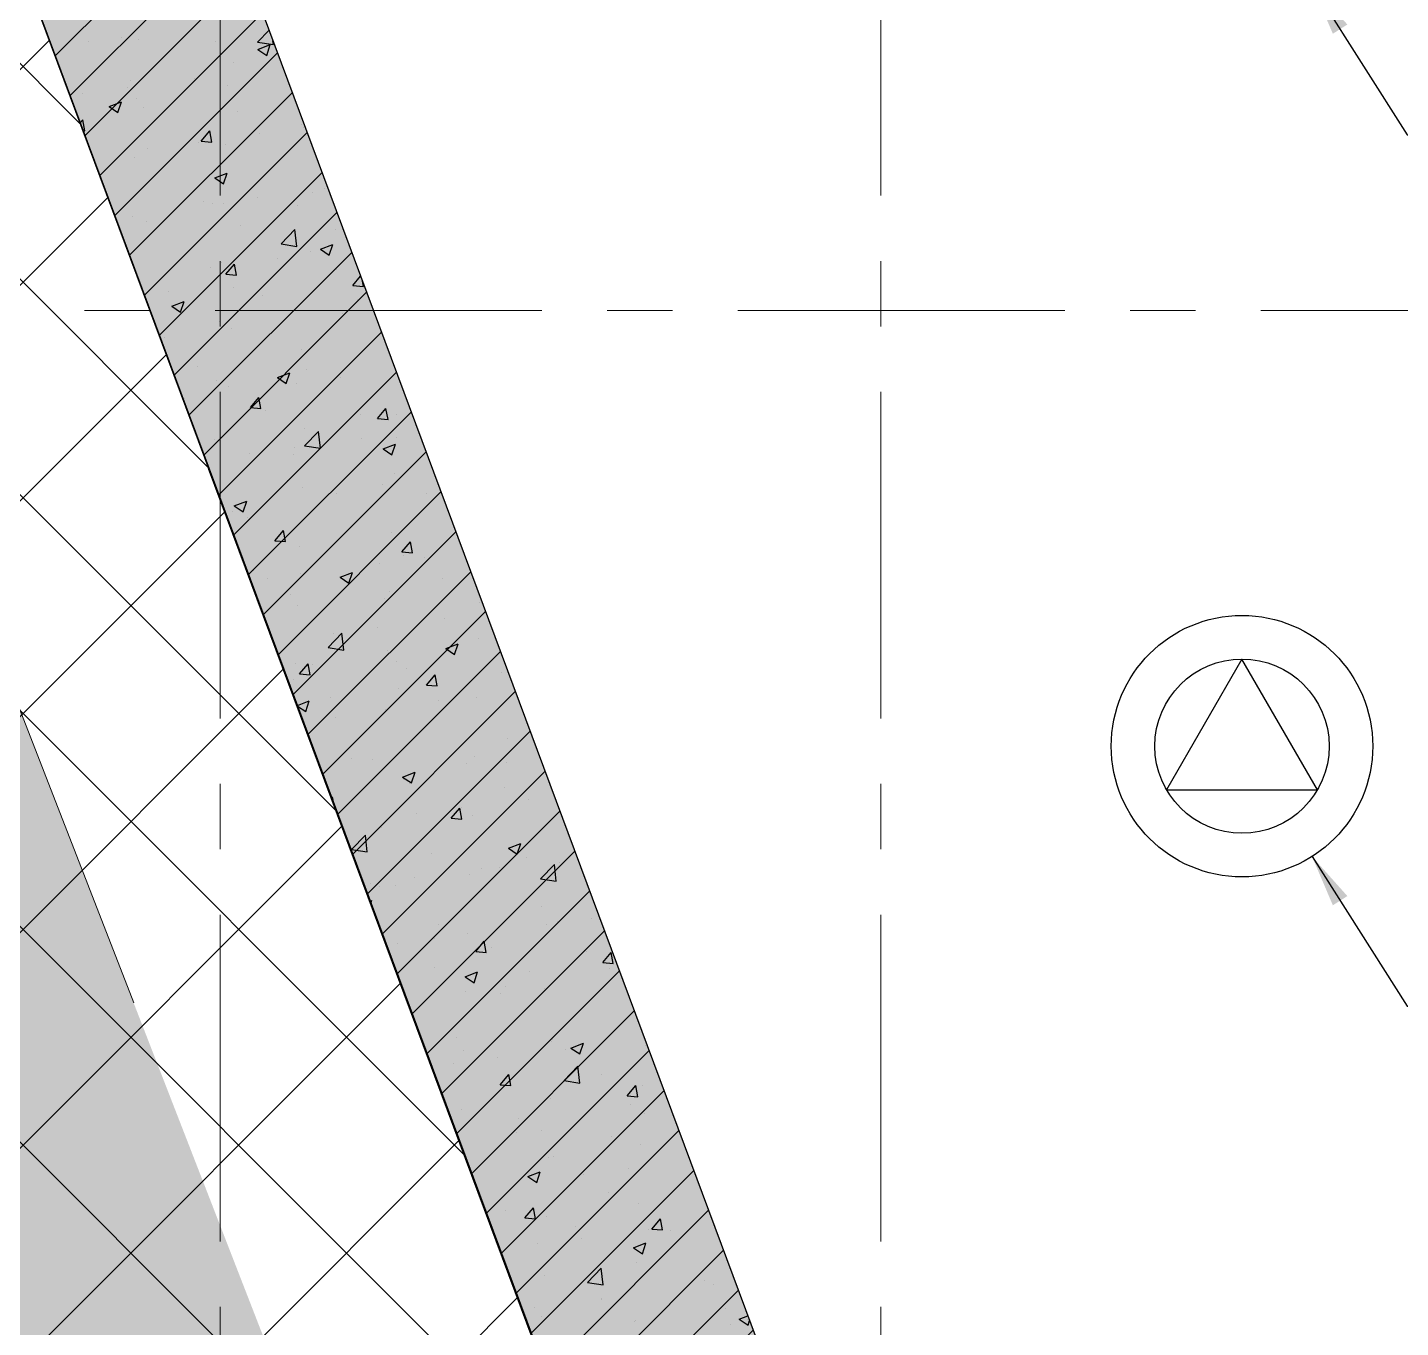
# Model space of a CAD drawing. Header units: millimetres. Extents: x -346728 to 1320345, y -537202 to -385966.
# Drawn here: x 146783 to 154661, y -484577 to -477119 of the extents above; entities that cross this region are included whole.
import ezdxf
from ezdxf.xclip import XClip

# ---------------------------------------------------------------- set-up
doc = ezdxf.new("R2010")
doc.units = ezdxf.units.MM
doc.header["$LTSCALE"] = 100
doc.header["$XCLIPFRAME"] = 2
doc.linetypes.add('DASHED2', pattern=[0.375, 0.25, -0.125])
doc.linetypes.add('X1326_GLB$0$CENTER', pattern=[2, 1.25, -0.25, 0.25, -0.25])
for name, color, linetype, lineweight in [('0 T KY HIEU', 7, 'Continuous', 9), ('0 T TEXT', 7, 'Continuous', 13), ('X1326_GLB$0$A-tim', 8, 'X1326_GLB$0$CENTER', 9)]:
    doc.layers.add(name, color=color, linetype=linetype, lineweight=lineweight)
for name, color, linetype in [('hach', 253, 'Continuous'), ('PILE MARK', 8, 'Continuous'), ('PL', 3, 'Continuous'), ('W2', 4, 'Continuous'), ('XR_1326_csPL$0$hach', 253, 'Continuous'), ('XR_1326_csPL$0$W2', 4, 'Continuous')]:
    doc.layers.add(name, color=color, linetype=linetype)
doc.styles.add('simplex', font='simplex.shx')
doc.dimstyles.new('100', dxfattribs={"dimscale": 150, "dimtxt": 2.5, "dimasz": 2, "dimexe": 1, "dimexo": 1, "dimgap": 1, "dimtad": 1, "dimdec": 0, "dimzin": 0, "dimdsep": 46, "dimtxsty": 'simplex', "dimblk": 'ARCHTICK', "dimcen": 1, "dimdle": 1, "dimclrd": 256, "dimclre": 256, "dimclrt": 6, "dimadec": 0, "dimazin": 0, "dimtfac": 1, "dimtdec": 0, "dimtix": 1, "dimtmove": 2, "dimatfit": 3, "dimfxl": 1, "dimtolj": 1, "dimtzin": 0, "dimarcsym": 0})

# ---------------------------------------------------------------- blocks, each defined once
blk = doc.blocks.new('_ArchTick')
at = {"color": 0, "linetype": 'ByBlock', "const_width": 0.15}
blk.add_lwpolyline([(-0.5, -0.5), (0.5, 0.5)], dxfattribs=at)
blk = doc.blocks.new('LVL-KHUNGTEN')
blk.add_lwpolyline([(61072.9, 41092.8), (119123.5, 41092.8), (119123.5, 61.9), (61072.9, 61.9)], close=True)
blk = doc.blocks.new('mb duong hh')
at = {"layer": '0 T TEXT', "color": 8, "linetype": 'DASHED2', "ltscale": 300}
blk.add_lwpolyline([(75940.4, 34596), (80501.3, 41668.4), (80490.6, 88860.9), (75484.3, 93867.7), (-20031.1, 93859.7), (-33609.9, 75885.4), (-26182.1, 55954.7), (-6300, 2611.9), (0, 0)], close=True, dxfattribs=at)
blk = doc.blocks.new('MB HANG RAO TAM')
h = blk.add_hatch()
h.set_pattern_fill('ANSI37', color=8, scale=7000, style=0)
h.set_pattern_definition([(45, (527887.4, 631399.9), (-618.7184, 618.7184), []), (135, (527887.4, 631399.9), (-618.7184, -618.7184), [])])
h.paths.add_polyline_path([(89794.4, 74797.3), (94796.1, 69797.5), (94804.4, 22611.4), (90245.7, 15544.4), (52522.9, -1634.2), (34323.7, -9922), (14325.3, -19029.1), (8025.5, -16417.2), (-19266.6, 56832.4), (-5687.5, 74797.3), (41806.4, 74797.3), (65796.9, 74797.3)], flags=16)
h.paths.add_polyline_path([(-17292.9, 40146.4), (-15159.6, 40937.9), (-12777.2, 34516.3), (-15127.1, 33730), (-10493, 20001.4), (4783.5, -19372.9), (12547.7, -21453), (91489.9, 14752.5), (95487.5, 20873.6), (95619.7, 46027.1), (95769.8, 74597), (91824.5, 78101.1), (52350.1, 76925.8), (14008, 75822.4), (-9258.6, 75871.1), (-23843.7, 71026.8), (-24251.1, 60760)])
at = {"layer": '0 T KY HIEU'}
h = blk.add_hatch(color=256, dxfattribs=at)
h.set_gradient(color1=(114, 116, 48), tint=1, name='INVCYLINDER')
h.paths.add_polyline_path([(-2733.1, 1364.5), (-4906.3, 6957.1), (-2669.3, 7826.4), (-496.1, 2233.8)])
h = blk.add_hatch(color=256, dxfattribs=at)
h.set_gradient(color1=(0, 0, 255), tint=1, name='INVCYLINDER')
h.paths.add_polyline_path([(-559.9, -4228.1), (-2733.1, 1364.5), (-496.1, 2233.8), (1677.1, -3358.8)])
at = {"layer": '0 T KY HIEU', "color": 7}
blk.add_line((-496.1, 2233.8, 7850), (-2669.3, 7826.4, 7850), dxfattribs=at)
at = {"layer": 'XR_1326_csPL$0$W2', "color": 7, "ltscale": 0.5, "elevation": 0}
blk.add_lwpolyline([(8025.5, -16417.2), (14325.3, -19029.1), (90245.7, 15544.4), (94804.4, 22611.4), (94796.1, 69797.5), (89794.4, 74797.3), (-5687.5, 74797.3), (-19266.6, 56832.4)], close=True, dxfattribs=at)

msp = doc.modelspace()

# ---------------------------------------------------------------- hatches: boundary and pattern name
at = {"layer": 'hach'}
h = msp.add_hatch(dxfattribs=at)
h.set_pattern_fill('ANSI31', color=256, scale=70)
h.set_pattern_definition([(45, (121918.56, -508591.22), (-157.15448, 157.15448), [])])
h.paths.add_polyline_path([(142200.7, -410142.2), (128621.2, -428107.5), (155914.1, -501359), (162214.1, -503970.9), (238136.4, -469396.6), (242695.2, -462329.4), (242687.2, -415142.7), (237685.1, -410142.2)])
h.paths.add_polyline_path([(142797.9, -411342.2), (129975.7, -428305.7), (156856.2, -500450.6), (162191.6, -502662.6), (237318.8, -468450.4), (241495.1, -461976.1), (241487, -415639.4), (237188.2, -411342.2)], flags=16)
h = msp.add_hatch(dxfattribs=at)
h.set_pattern_fill('AR-CONC', color=256, scale=4)
h.set_pattern_definition([(50, (121918.56, -508591.2), (728.7387, -63.7563), [76.2, -838.2]), (355, (121918.56, -508591.2), (-140.9737, 764.2274), [60.96, -670.5623]), (100.45144, (121979.3, -508596.54), (587.765, 700.471), [64.76, -712.361]), (46.1842, (121918.6, -508388), (1084.316, -168.1693), [114.3, -1257.3]), (96.63556, (122008.9, -508402), (949.6165, 989.7045), [97.14, -1068.5424]), (351.18415, (121918.6, -508388), (949.6165, 989.7045), [91.44, -1005.839]), (21, (122020.16, -508438.8), (606.4576, -409.0608), [76.2, -838.2]), (326, (122020.16, -508438.8), (247.208, 736.752), [60.96, -670.56]), (71.45144, (122070.7, -508472.9), (853.6657, 327.691), [64.76, -712.3598]), (37.5, (121918.56, -508591.22), (12.3544, 338.22016), [0, -662.432, 0, -680.72, 0, -673.1]), (7.5, (121918.56, -508591.22), (267.27865, 400.7223), [0, -388.112, 0, -647.192, 0, -256.54]), (327.5, (121692, -508591.22), (542.3624, -22.91498), [0, -254, 0, -792.48, 0, -1051.56]), (317.5, (121590.4, -508591.2), (592.5167, 101.706), [0, -330.2, 0, -526.288, 0, -746.76])])
h.paths.add_polyline_path([(142200.7, -410142.2), (128621.2, -428107.5), (155914.1, -501359), (162214.1, -503970.9), (238136.4, -469396.6), (242695.2, -462329.4), (242687.2, -415142.7), (237685.1, -410142.2)])
h.paths.add_polyline_path([(142797.9, -411342.2), (129975.7, -428305.7), (156856.2, -500450.6), (162191.6, -502662.6), (237318.8, -468450.4), (241495.1, -461976.1), (241487, -415639.4), (237188.2, -411342.2)], flags=16)

# ---------------------------------------------------------------- linework, layer by layer
at = {"layer": 'PL', "elevation": -1404.9}
msp.add_lwpolyline([(153318.1, -481491.8), (154184.1, -481491.8), (153751.1, -480741.8)], close=True, dxfattribs=at)
msp.add_lwpolyline([(153318.1, -481491.8), (154184.1, -481491.8), (153751.1, -480741.8)], close=True, dxfattribs=at)
at = {"layer": 'PL'}
for radius in [750, 750, 500, 500]:
    msp.add_circle((153751.1, -481241.8, -1404.9), radius, dxfattribs=at)
at = {"layer": 'W2', "ltscale": 0.5, "elevation": -1404.9}
for points in [[(142200.7, -410142.2), (128621.2, -428107.5), (155914.1, -501359), (162214.1, -503970.9), (238136.4, -469396.6), (242695.2, -462329.4), (242686.9, -415142.1), (237685.1, -410142.2)], [(142797.9, -411342.2), (129975.7, -428305.7), (156856.2, -500450.6), (162191.6, -502662.6), (237318.8, -468450.4), (241495.1, -461976.1), (241487, -415639.4), (237188.2, -411342.2)]]:
    msp.add_lwpolyline(points, close=True, dxfattribs=at)
at = {"layer": 'X1326_GLB$0$A-tim', "ltscale": 15}
for p, q in [((147888.6, -398208.6, -1404.9), (147888.6, -512162.7, -1404.9)), ((151678.6, -398208.6, -1404.9), (151678.6, -512162.7, -1404.9)), ((120859.5, -478741.8, -1404.9), (255546, -478741.8, -1404.9))]:
    msp.add_line(p, q, dxfattribs=at)
at = {"layer": 'XR_1326_csPL$0$hach', "color": 250}
for p, q in [((146942.8, -477280.8, -1404.9), (147875.7, -476347.9, -1404.9)), ((147028.1, -477509.8, -1404.9), (147961.1, -476576.9, -1404.9)), ((147113.4, -477738.8, -1404.9), (148046.4, -476805.8, -1404.9)), ((147198.7, -477967.8, -1404.9), (148131.7, -477034.8, -1404.9)), ((148103.7, -477202.7, -1404.9), (148168.9, -477134.7, -1404.9)), ((147131.5, -477200.3, -1404.9), (147131.5, -477200.3, -1404.9)), ((147322.3, -477173.6, -1404.9), (147322.3, -477173.6, -1404.9)), ((147422.9, -477186.4, -1404.9), (147422.9, -477186.4, -1404.9)), ((147864.7, -477196.5, -1404.9), (147864.7, -477196.5, -1404.9)), ((148103.7, -477202.7, -1404.9), (148194.1, -477216.7, -1404.9)), ((148105, -477244.5, -1404.9), (148176.2, -477217.2, -1404.9)), ((148155.5, -477278.6, -1404.9), (148176.1, -477217.2, -1404.9)), ((148194.1, -477216.7, -1404.9), (148191.6, -477195.7, -1404.9)), ((147284, -478196.8, -1404.9), (148217, -477263.8, -1404.9)), ((148105, -477244.5, -1404.9), (148155.5, -477278.6, -1404.9)), ((147967.5, -477321.7, -1404.9), (147967.5, -477321.7, -1404.9)), ((147354.9, -477461.9, -1404.9), (147354.9, -477461.9, -1404.9)), ((147375, -477423.4, -1404.9), (147375, -477423.4, -1404.9)), ((147739.7, -477411.2, -1404.9), (147739.7, -477411.2, -1404.9)), ((147932.2, -477453.1, -1404.9), (147932.2, -477453.1, -1404.9)), ((147100.6, -477495.3, -1404.9), (147100.6, -477495.3, -1404.9)), ((147251.4, -477572.2, -1404.9), (147322.5, -477544.9, -1404.9)), ((147301.9, -477606.3, -1404.9), (147322.5, -477544.9, -1404.9)), ((147369.4, -478425.8, -1404.9), (148302.3, -477492.8, -1404.9)), ((147410.6, -477524.6, -1404.9), (147410.6, -477524.6, -1404.9)), ((147251.3, -477572.2, -1404.9), (147301.9, -477606.3, -1404.9)), ((147448.3, -477576.4, -1404.9), (147448.3, -477576.4, -1404.9)), ((147990.7, -477599.4, -1404.9), (147990.7, -477599.4, -1404.9)), ((147086.1, -477665.5, -1404.9), (147100.5, -477648.4, -1404.9)), ((147112.2, -477712.1, -1404.9), (147100.5, -477648.4, -1404.9)), ((148355.5, -477677.2, -1404.9), (148355.5, -477677.2, -1404.9)), ((148368.4, -477694, -1404.9), (148368.4, -477694, -1404.9)), ((147103.1, -477711.3, -1404.9), (147112.2, -477712.1, -1404.9)), ((147454.7, -478654.8, -1404.9), (148387.7, -477721.8, -1404.9)), ((147763, -477778.9, -1404.9), (147763, -477778.9, -1404.9)), ((147780.2, -477770.5, -1404.9), (147829.2, -477712.1, -1404.9)), ((147780.2, -477770.5, -1404.9), (147840.9, -477775.8, -1404.9)), ((147840.9, -477775.8, -1404.9), (147829.2, -477712.1, -1404.9)), ((148114.1, -477727.4, -1404.9), (148114.1, -477727.4, -1404.9)), ((147398.2, -477862.8, -1404.9), (147398.2, -477862.8, -1404.9)), ((147472.4, -477811.9, -1404.9), (147472.4, -477811.9, -1404.9)), ((147919.9, -477791.3, -1404.9), (147919.9, -477791.3, -1404.9)), ((147170.5, -477880.6, -1404.9), (147170.5, -477880.6, -1404.9)), ((147540, -478883.8, -1404.9), (148473, -477950.8, -1404.9)), ((147857.8, -477981.2, -1404.9), (147929, -477953.9, -1404.9)), ((147857.8, -477981.3, -1404.9), (147908.3, -478015.3, -1404.9)), ((147908.3, -478015.3, -1404.9), (147928.9, -477953.9, -1404.9)), ((147250.5, -478095.6, -1404.9), (147250.5, -478095.6, -1404.9)), ((148101.1, -478094.7, -1404.9), (148101.1, -478094.7, -1404.9)), ((148420.7, -478064.5, -1404.9), (148420.7, -478064.5, -1404.9)), ((148485.9, -478044, -1404.9), (148485.9, -478044, -1404.9)), ((147625.3, -479112.7, -1404.9), (148558.3, -478179.8, -1404.9)), ((147792.8, -478118.5, -1404.9), (147792.8, -478118.5, -1404.9)), ((147846.8, -478128.2, -1404.9), (147846.8, -478128.2, -1404.9)), ((147907.5, -478129.5, -1404.9), (147907.5, -478129.5, -1404.9)), ((148335.2, -478141.4, -1404.9), (148335.2, -478141.4, -1404.9)), ((147385.9, -478201.1, -1404.9), (147385.9, -478201.1, -1404.9)), ((147464.7, -478232.1, -1404.9), (147464.7, -478232.1, -1404.9)), ((148007, -478255, -1404.9), (148007, -478255, -1404.9)), ((148238.4, -478360.5, -1404.9), (148317.6, -478278.1, -1404.9)), ((148313.5, -478283.4, -1404.9), (148313.5, -478283.4, -1404.9)), ((148328.8, -478374.6, -1404.9), (148317.6, -478278.1, -1404.9)), ((148549.4, -478277.9, -1404.9), (148549.4, -478277.9, -1404.9)), ((147710.6, -479341.7, -1404.9), (148643.6, -478408.8, -1404.9)), ((147721, -478385.1, -1404.9), (147721, -478385.1, -1404.9)), ((148238.4, -478360.6, -1404.9), (148328.8, -478374.6, -1404.9)), ((148408.3, -478402.7, -1404.9), (148408.3, -478402.7, -1404.9)), ((148464.3, -478390.3, -1404.9), (148535.4, -478363, -1404.9)), ((148464.3, -478390.3, -1404.9), (148514.8, -478424.4, -1404.9)), ((148514.8, -478424.4, -1404.9), (148535.4, -478363, -1404.9)), ((147833.9, -478495.4, -1404.9), (147833.9, -478495.4, -1404.9)), ((147895.1, -478467.7, -1404.9), (147895.1, -478467.7, -1404.9)), ((147921.2, -478534.7, -1404.9), (147970.2, -478476.4, -1404.9)), ((147981.9, -478540, -1404.9), (147970.2, -478476.4, -1404.9)), ((148218.7, -478444.7, -1404.9), (148218.7, -478444.7, -1404.9)), ((147579.5, -478528.9, -1404.9), (147579.5, -478528.9, -1404.9)), ((147921.2, -478534.7, -1404.9), (147981.9, -478540, -1404.9)), ((148557, -478506.5, -1404.9), (148557, -478506.5, -1404.9)), ((148649.9, -478598.5, -1404.9), (148694.5, -478545.4, -1404.9)), ((148710.7, -478603.8, -1404.9), (148705.1, -478573.9, -1404.9)), ((147590.7, -478635, -1404.9), (147590.7, -478635, -1404.9)), ((147796, -479570.7, -1404.9), (148728.9, -478637.8, -1404.9)), ((147964.5, -478608.2, -1404.9), (147964.5, -478608.2, -1404.9)), ((148649.9, -478598.5, -1404.9), (148710.7, -478603.8, -1404.9)), ((147610.6, -478718, -1404.9), (147681.7, -478690.7, -1404.9)), ((147610.6, -478718, -1404.9), (147661.1, -478752.1, -1404.9)), ((147661.1, -478752.1, -1404.9), (147681.7, -478690.7, -1404.9)), ((148133.1, -478657.9, -1404.9), (148133.1, -478657.9, -1404.9)), ((148675.4, -478680.8, -1404.9), (148675.4, -478680.8, -1404.9)), ((147882.8, -478806, -1404.9), (147882.8, -478806, -1404.9)), ((148396, -478740.9, -1404.9), (148396, -478740.9, -1404.9)), ((148593, -478761, -1404.9), (148593, -478761, -1404.9)), ((147881.3, -479799.7, -1404.9), (148814.3, -478866.7, -1404.9)), ((147951.4, -478845.5, -1404.9), (147951.4, -478845.5, -1404.9)), ((147566.6, -478896.1, -1404.9), (147566.6, -478896.1, -1404.9)), ((148352.5, -478963.8, -1404.9), (148352.5, -478963.8, -1404.9)), ((147760, -479065.5, -1404.9), (147760, -479065.5, -1404.9)), ((147966.6, -480028.7, -1404.9), (148899.6, -479095.7, -1404.9)), ((148217.1, -479127, -1404.9), (148288.2, -479099.7, -1404.9)), ((148267.6, -479161.2, -1404.9), (148288.2, -479099.8, -1404.9)), ((148383.6, -479079.1, -1404.9), (148383.6, -479079.1, -1404.9)), ((147870.4, -479144.2, -1404.9), (147870.4, -479144.2, -1404.9)), ((147935.2, -479177.1, -1404.9), (147935.2, -479177.1, -1404.9)), ((148217, -479127.1, -1404.9), (148267.6, -479161.2, -1404.9)), ((148325.8, -479161.7, -1404.9), (148325.8, -479161.7, -1404.9)), ((148477.6, -479200, -1404.9), (148477.6, -479200, -1404.9)), ((148580.1, -479128.2, -1404.9), (148580.1, -479128.2, -1404.9)), ((147684.1, -479246.2, -1404.9), (147684.1, -479246.2, -1404.9)), ((148062.2, -479299, -1404.9), (148111.1, -479240.6, -1404.9)), ((148122.9, -479304.3, -1404.9), (148111.1, -479240.6, -1404.9)), ((148051.9, -480257.7, -1404.9), (148984.9, -479324.7, -1404.9)), ((148062.2, -479299, -1404.9), (148122.9, -479304.3, -1404.9)), ((148149.4, -479313.5, -1404.9), (148149.4, -479313.5, -1404.9)), ((148691.8, -479336.4, -1404.9), (148691.8, -479336.4, -1404.9)), ((148790.9, -479362.7, -1404.9), (148839.9, -479304.3, -1404.9)), ((148790.9, -479362.7, -1404.9), (148851.6, -479368, -1404.9)), ((148851.6, -479368, -1404.9), (148839.9, -479304.3, -1404.9)), ((148899, -479341.2, -1404.9), (148899, -479341.2, -1404.9)), ((148371.3, -479417.4, -1404.9), (148371.3, -479417.4, -1404.9)), ((148373.1, -479518.4, -1404.9), (148452.3, -479435.9, -1404.9)), ((148463.5, -479532.4, -1404.9), (148452.3, -479435.9, -1404.9)), ((147858.1, -479482.4, -1404.9), (147858.1, -479482.4, -1404.9)), ((148373.1, -479518.4, -1404.9), (148463.5, -479532.4, -1404.9)), ((148697.6, -479478.3, -1404.9), (148697.6, -479478.3, -1404.9)), ((148823.5, -479536.1, -1404.9), (148894.7, -479508.8, -1404.9)), ((148874, -479570.2, -1404.9), (148894.6, -479508.8, -1404.9)), ((148903.1, -479468.3, -1404.9), (148903.1, -479468.3, -1404.9)), ((148058.5, -479562.4, -1404.9), (148058.5, -479562.4, -1404.9)), ((148137.2, -480486.7, -1404.9), (149070.2, -479553.7, -1404.9)), ((148310.5, -479570, -1404.9), (148310.5, -479570, -1404.9)), ((148312.8, -479528.9, -1404.9), (148312.8, -479528.9, -1404.9)), ((148823.5, -479536.1, -1404.9), (148874, -479570.2, -1404.9)), ((148275.4, -479716.4, -1404.9), (148275.4, -479716.4, -1404.9)), ((148358.9, -479755.6, -1404.9), (148358.9, -479755.6, -1404.9)), ((148817.8, -479739.3, -1404.9), (148817.8, -479739.3, -1404.9)), ((148886.6, -479679.4, -1404.9), (148886.6, -479679.4, -1404.9)), ((148222.6, -480715.7, -1404.9), (149155.5, -479782.7, -1404.9)), ((148554, -479793.1, -1404.9), (148554, -479793.1, -1404.9)), ((149072, -479794.5, -1404.9), (149072, -479794.5, -1404.9)), ((147961.5, -479894.8, -1404.9), (147961.5, -479894.8, -1404.9)), ((147969.8, -479863.8, -1404.9), (148020.4, -479897.9, -1404.9)), ((147969.9, -479863.8, -1404.9), (148041, -479836.5, -1404.9)), ((148020.4, -479897.9, -1404.9), (148041, -479836.5, -1404.9)), ((148430.3, -479879, -1404.9), (148430.3, -479879, -1404.9)), ((148045.5, -479929.7, -1404.9), (148045.5, -479929.7, -1404.9)), ((148203.1, -480063.2, -1404.9), (148252.1, -480004.8, -1404.9)), ((148203.1, -480063.2, -1404.9), (148263.9, -480068.5, -1404.9)), ((148263.9, -480068.5, -1404.9), (148252.1, -480004.8, -1404.9)), ((148307.9, -480944.7, -1404.9), (149240.9, -480011.7, -1404.9)), ((148874.3, -480017.6, -1404.9), (148874.3, -480017.6, -1404.9)), ((148931.9, -480126.9, -1404.9), (148980.9, -480068.6, -1404.9)), ((148992.6, -480132.3, -1404.9), (148980.8, -480068.6, -1404.9)), ((148346.6, -480093.8, -1404.9), (148346.6, -480093.8, -1404.9)), ((148931.9, -480126.9, -1404.9), (148992.6, -480132.2, -1404.9)), ((148942, -480148.6, -1404.9), (148942, -480148.6, -1404.9)), ((148804.7, -480195.3, -1404.9), (148804.7, -480195.3, -1404.9)), ((149059.1, -480161.8, -1404.9), (149059.1, -480161.8, -1404.9)), ((148077.6, -480235.6, -1404.9), (148077.6, -480235.6, -1404.9)), ((148163.1, -480279.7, -1404.9), (148163.1, -480279.7, -1404.9)), ((148349.5, -480250.3, -1404.9), (148349.5, -480250.3, -1404.9)), ((148393.2, -481173.7, -1404.9), (149326.2, -480240.7, -1404.9)), ((148576.3, -480272.8, -1404.9), (148647.4, -480245.5, -1404.9)), ((148576.3, -480272.9, -1404.9), (148626.8, -480307, -1404.9)), ((148620, -480258.5, -1404.9), (148620, -480258.5, -1404.9)), ((148626.8, -480307, -1404.9), (148647.4, -480245.6, -1404.9)), ((149162.3, -480281.4, -1404.9), (149162.3, -480281.4, -1404.9)), ((148291.8, -480372.1, -1404.9), (148291.8, -480372.1, -1404.9)), ((148861.9, -480355.8, -1404.9), (148861.9, -480355.8, -1404.9)), ((148334.2, -480432, -1404.9), (148334.2, -480432, -1404.9)), ((148834.2, -480395, -1404.9), (148834.2, -480395, -1404.9)), ((149376.5, -480417.9, -1404.9), (149376.5, -480417.9, -1404.9)), ((148478.5, -481402.6, -1404.9), (149411.5, -480469.7, -1404.9)), ((149176.6, -480511.8, -1404.9), (149176.6, -480511.8, -1404.9)), ((148507.8, -480676.3, -1404.9), (148587, -480593.8, -1404.9)), ((148537.4, -480596, -1404.9), (148537.4, -480596, -1404.9)), ((148598.2, -480690.3, -1404.9), (148587, -480593.8, -1404.9)), ((148791.8, -480562.5, -1404.9), (148791.8, -480562.5, -1404.9)), ((149371.2, -480622.5, -1404.9), (149371.2, -480622.5, -1404.9)), ((148507.8, -480676.3, -1404.9), (148598.2, -480690.3, -1404.9)), ((148563.8, -481631.6, -1404.9), (149496.8, -480698.7, -1404.9)), ((148849.6, -480694.1, -1404.9), (148849.6, -480694.1, -1404.9)), ((149182.8, -480681.9, -1404.9), (149253.9, -480654.6, -1404.9)), ((149182.8, -480681.9, -1404.9), (149233.3, -480716, -1404.9)), ((149233.3, -480716, -1404.9), (149253.9, -480654.6, -1404.9)), ((148321.9, -480770.2, -1404.9), (148321.9, -480770.2, -1404.9)), ((148344.1, -480827.4, -1404.9), (148393.1, -480769, -1404.9)), ((148404.8, -480832.7, -1404.9), (148393.1, -480769, -1404.9)), ((148417.8, -480774.9, -1404.9), (148417.8, -480774.9, -1404.9)), ((148900.1, -480754.8, -1404.9), (148900.1, -480754.8, -1404.9)), ((148307.6, -480856.5, -1404.9), (148307.6, -480856.5, -1404.9)), ((148344.1, -480827.4, -1404.9), (148404.8, -480832.7, -1404.9)), ((148960.2, -480797.9, -1404.9), (148960.2, -480797.9, -1404.9)), ((149072.9, -480891.2, -1404.9), (149121.8, -480832.8, -1404.9)), ((149133.6, -480896.5, -1404.9), (149121.8, -480832.8, -1404.9)), ((149502.5, -480820.8, -1404.9), (149502.5, -480820.8, -1404.9)), ((148649.2, -481860.6, -1404.9), (149582.1, -480927.7, -1404.9)), ((148909.3, -480912.6, -1404.9), (148909.3, -480912.6, -1404.9)), ((149072.9, -480891.2, -1404.9), (149133.6, -480896.5, -1404.9)), ((148331.7, -481008.6, -1404.9), (148400.2, -480982.3, -1404.9)), ((148333.1, -481012.3, -1404.9), (148379.6, -481043.7, -1404.9)), ((148379.6, -481043.7, -1404.9), (148400.2, -480982.3, -1404.9)), ((148524.5, -480963.2, -1404.9), (148524.5, -480963.2, -1404.9)), ((149143.5, -480977.9, -1404.9), (149143.5, -480977.9, -1404.9)), ((149358.9, -480960.7, -1404.9), (149358.9, -480960.7, -1404.9)), ((148551, -481079.6, -1404.9), (148551, -481079.6, -1404.9)), ((148837.2, -481032.3, -1404.9), (148837.2, -481032.3, -1404.9)), ((148734.5, -482089.6, -1404.9), (149667.4, -481156.6, -1404.9)), ((149283.7, -481228.8, -1404.9), (149283.7, -481228.8, -1404.9)), ((149538, -481195.3, -1404.9), (149538, -481195.3, -1404.9)), ((148642, -481313.3, -1404.9), (148642, -481313.3, -1404.9)), ((148762.3, -481317, -1404.9), (148762.3, -481317, -1404.9)), ((149346.5, -481299, -1404.9), (149346.5, -481299, -1404.9)), ((148819.8, -482318.6, -1404.9), (149752.8, -481385.6, -1404.9)), ((148824.8, -481370.5, -1404.9), (148824.8, -481370.5, -1404.9)), ((148935.6, -481418.7, -1404.9), (149006.7, -481391.4, -1404.9)), ((148986.1, -481452.8, -1404.9), (149006.7, -481391.4, -1404.9)), ((149304.7, -481340, -1404.9), (149304.7, -481340, -1404.9)), ((149531.5, -481333.5, -1404.9), (149531.5, -481333.5, -1404.9)), ((148935.5, -481418.7, -1404.9), (148986.1, -481452.8, -1404.9)), ((148939, -481435.2, -1404.9), (148939, -481435.2, -1404.9)), ((148976.6, -481453.5, -1404.9), (148976.6, -481453.5, -1404.9)), ((149518.9, -481476.4, -1404.9), (149518.9, -481476.4, -1404.9)), ((148529.3, -481538.9, -1404.9), (148534.1, -481533.3, -1404.9)), ((148540.8, -481569.8, -1404.9), (148534.1, -481533.3, -1404.9)), ((149655.5, -481545.4, -1404.9), (149655.5, -481545.4, -1404.9)), ((148905.1, -482547.6, -1404.9), (149838.1, -481614.6, -1404.9)), ((149016.4, -481629.5, -1404.9), (149016.4, -481629.5, -1404.9)), ((149213.8, -481655.4, -1404.9), (149262.8, -481597, -1404.9)), ((149274.5, -481660.7, -1404.9), (149262.8, -481597, -1404.9)), ((149270.7, -481596, -1404.9), (149270.7, -481596, -1404.9)), ((149334.1, -481637.2, -1404.9), (149334.1, -481637.2, -1404.9)), ((148812.5, -481708.7, -1404.9), (148812.5, -481708.7, -1404.9)), ((149213.8, -481655.4, -1404.9), (149274.6, -481660.7, -1404.9)), ((148642.5, -481834.2, -1404.9), (148721.7, -481751.7, -1404.9)), ((148732.9, -481848.2, -1404.9), (148721.7, -481751.7, -1404.9)), ((149542, -481827.7, -1404.9), (149613.2, -481800.4, -1404.9)), ((149592.5, -481861.8, -1404.9), (149613.1, -481800.4, -1404.9)), ((148642.5, -481834.2, -1404.9), (148732.9, -481848.2, -1404.9)), ((148990.4, -482776.6, -1404.9), (149923.4, -481843.6, -1404.9)), ((149102.6, -481856.4, -1404.9), (149102.6, -481856.4, -1404.9)), ((149542, -481827.7, -1404.9), (149592.5, -481861.8, -1404.9)), ((149644.9, -481879.3, -1404.9), (149644.9, -481879.3, -1404.9)), ((149388.2, -481946.1, -1404.9), (149388.2, -481946.1, -1404.9)), ((149489.6, -481939.7, -1404.9), (149489.6, -481939.7, -1404.9)), ((149726.8, -482002.3, -1404.9), (149806, -481919.9, -1404.9)), ((149817.2, -482016.4, -1404.9), (149806, -481919.9, -1404.9)), ((149835, -481910.4, -1404.9), (149835, -481910.4, -1404.9)), ((148749.1, -482030.2, -1404.9), (148749.1, -482030.2, -1404.9)), ((149003.5, -481996.8, -1404.9), (149003.5, -481996.8, -1404.9)), ((149321.8, -481975.4, -1404.9), (149321.8, -481975.4, -1404.9)), ((149726.8, -482002.3, -1404.9), (149817.2, -482016.4, -1404.9)), ((148800.1, -482046.9, -1404.9), (148800.1, -482046.9, -1404.9)), ((148897.1, -482041.4, -1404.9), (148897.1, -482041.4, -1404.9)), ((149075.8, -483005.6, -1404.9), (150008.7, -482072.6, -1404.9)), ((148750.2, -482131.7, -1404.9), (148759.5, -482128.1, -1404.9)), ((148754.4, -482143.2, -1404.9), (148759.5, -482128.1, -1404.9)), ((149733, -482162.8, -1404.9), (149733, -482162.8, -1404.9)), ((149140.5, -482264.5, -1404.9), (149140.5, -482264.5, -1404.9)), ((149762.6, -482262.4, -1404.9), (149762.6, -482262.4, -1404.9)), ((149822.6, -482248.6, -1404.9), (149822.6, -482248.6, -1404.9)), ((150017, -482228.9, -1404.9), (150017, -482228.9, -1404.9)), ((149121, -482346.8, -1404.9), (149121, -482346.8, -1404.9)), ((149161.1, -483234.6, -1404.9), (150094, -482301.6, -1404.9)), ((149309.4, -482313.6, -1404.9), (149309.4, -482313.6, -1404.9)), ((148904.7, -482375.6, -1404.9), (148904.7, -482375.6, -1404.9)), ((149354.8, -482419.6, -1404.9), (149403.8, -482361.2, -1404.9)), ((149354.8, -482419.6, -1404.9), (149415.5, -482424.9, -1404.9)), ((149415.5, -482424.9, -1404.9), (149403.8, -482361.2, -1404.9)), ((149447.1, -482398.5, -1404.9), (149447.1, -482398.5, -1404.9)), ((149989.4, -482421.4, -1404.9), (149989.4, -482421.4, -1404.9)), ((150083.5, -482483.4, -1404.9), (150132.5, -482425, -1404.9)), ((150144.2, -482488.7, -1404.9), (150132.5, -482425, -1404.9)), ((149118.9, -482512, -1404.9), (149118.9, -482512, -1404.9)), ((150083.5, -482483.4, -1404.9), (150144.3, -482488.7, -1404.9)), ((149246.4, -483463.6, -1404.9), (150179.4, -482530.6, -1404.9)), ((149294.8, -482564.5, -1404.9), (149365.9, -482537.2, -1404.9)), ((149294.8, -482564.5, -1404.9), (149345.3, -482598.6, -1404.9)), ((149345.3, -482598.6, -1404.9), (149365.9, -482537.2, -1404.9)), ((149661.3, -482535, -1404.9), (149661.3, -482535, -1404.9)), ((149810.3, -482586.8, -1404.9), (149810.3, -482586.8, -1404.9)), ((150121.1, -482518.3, -1404.9), (150121.1, -482518.3, -1404.9)), ((150134.5, -482578.9, -1404.9), (150134.5, -482578.9, -1404.9)), ((149297.1, -482651.8, -1404.9), (149297.1, -482651.8, -1404.9)), ((149495.3, -482663.1, -1404.9), (149495.3, -482663.1, -1404.9)), ((149528.5, -482620, -1404.9), (149528.5, -482620, -1404.9)), ((149749.7, -482629.6, -1404.9), (149749.7, -482629.6, -1404.9)), ((149331.7, -483692.5, -1404.9), (150264.7, -482759.6, -1404.9)), ((149244.9, -482914.9, -1404.9), (149244.9, -482914.9, -1404.9)), ((149787.3, -482937.8, -1404.9), (149787.3, -482937.8, -1404.9)), ((149797.9, -482925, -1404.9), (149797.9, -482925, -1404.9)), ((149867.2, -482979.7, -1404.9), (149867.2, -482979.7, -1404.9)), ((149901.3, -482973.5, -1404.9), (149972.4, -482946.2, -1404.9)), ((149901.3, -482973.6, -1404.9), (149951.8, -483007.7, -1404.9)), ((149951.8, -483007.7, -1404.9), (149972.4, -482946.3, -1404.9)), ((150329.7, -482960.8, -1404.9), (150329.7, -482960.8, -1404.9)), ((149228.1, -483063.8, -1404.9), (149228.1, -483063.8, -1404.9)), ((149284.7, -482990.1, -1404.9), (149284.7, -482990.1, -1404.9)), ((149417, -483921.5, -1404.9), (150350, -482988.6, -1404.9)), ((149482.4, -483030.3, -1404.9), (149482.4, -483030.3, -1404.9)), ((149495.8, -483183.8, -1404.9), (149544.8, -483125.5, -1404.9)), ((149556.5, -483189.2, -1404.9), (149544.7, -483125.5, -1404.9)), ((149861.5, -483160.2, -1404.9), (149940.7, -483077.7, -1404.9)), ((149951.9, -483174.2, -1404.9), (149940.7, -483077.7, -1404.9)), ((150079.1, -483124.5, -1404.9), (150079.1, -483124.5, -1404.9)), ((149495.8, -483183.8, -1404.9), (149556.5, -483189.2, -1404.9)), ((149502.4, -484150.5, -1404.9), (150435.3, -483217.5, -1404.9)), ((149861.5, -483160.2, -1404.9), (149951.9, -483174.2, -1404.9)), ((150224.5, -483247.6, -1404.9), (150273.5, -483189.2, -1404.9)), ((150285.2, -483252.9, -1404.9), (150273.5, -483189.2, -1404.9)), ((150313.3, -483187.1, -1404.9), (150313.3, -483187.1, -1404.9)), ((149486.6, -483226.2, -1404.9), (149486.6, -483226.2, -1404.9)), ((149785.6, -483263.2, -1404.9), (149785.6, -483263.2, -1404.9)), ((150224.5, -483247.6, -1404.9), (150285.2, -483252.9, -1404.9)), ((150241.6, -483295.9, -1404.9), (150241.6, -483295.9, -1404.9)), ((149272.4, -483328.3, -1404.9), (149272.4, -483328.3, -1404.9)), ((149599.9, -483380.4, -1404.9), (149599.9, -483380.4, -1404.9)), ((150322.6, -483347.6, -1404.9), (150322.6, -483347.6, -1404.9)), ((149587.7, -484379.5, -1404.9), (150520.6, -483446.5, -1404.9)), ((149589.5, -483457, -1404.9), (149589.5, -483457, -1404.9)), ((149730, -483449.3, -1404.9), (149730, -483449.3, -1404.9)), ((150131.8, -483479.9, -1404.9), (150131.8, -483479.9, -1404.9)), ((150300.9, -483525.3, -1404.9), (150300.9, -483525.3, -1404.9)), ((149773.2, -483601.5, -1404.9), (149773.2, -483601.5, -1404.9)), ((149803.7, -483593.5, -1404.9), (149803.7, -483593.5, -1404.9)), ((150346, -483616.4, -1404.9), (150346, -483616.4, -1404.9)), ((149654.1, -483710.3, -1404.9), (149725.2, -483683, -1404.9)), ((149673, -484608.5, -1404.9), (150606, -483675.5, -1404.9)), ((149704.6, -483744.4, -1404.9), (149725.2, -483683, -1404.9)), ((150228.6, -483663.1, -1404.9), (150228.6, -483663.1, -1404.9)), ((149654, -483710.3, -1404.9), (149704.6, -483744.4, -1404.9)), ((149974.3, -483696.6, -1404.9), (149974.3, -483696.6, -1404.9)), ((150118.1, -483804.9, -1404.9), (150118.1, -483804.9, -1404.9)), ((149525.5, -483906.6, -1404.9), (149525.5, -483906.6, -1404.9)), ((149636.7, -483948.1, -1404.9), (149685.7, -483889.7, -1404.9)), ((149697.5, -483953.4, -1404.9), (149685.7, -483889.7, -1404.9)), ((149758.3, -484837.5, -1404.9), (150691.3, -483904.5, -1404.9)), ((150288.5, -483863.5, -1404.9), (150288.5, -483863.5, -1404.9)), ((149636.7, -483948.1, -1404.9), (149697.5, -483953.4, -1404.9)), ((149760.8, -483939.7, -1404.9), (149760.8, -483939.7, -1404.9)), ((149929.7, -483996.4, -1404.9), (149929.7, -483996.4, -1404.9)), ((150365.5, -484011.8, -1404.9), (150414.5, -483953.5, -1404.9)), ((150426.2, -484017.1, -1404.9), (150414.4, -483953.5, -1404.9)), ((149961.4, -484063.9, -1404.9), (149961.4, -484063.9, -1404.9)), ((150346.2, -484013.2, -1404.9), (150346.2, -484013.2, -1404.9)), ((150365.5, -484011.8, -1404.9), (150426.2, -484017.1, -1404.9)), ((150472.1, -484019.3, -1404.9), (150472.1, -484019.3, -1404.9)), ((149707, -484097.3, -1404.9), (149707, -484097.3, -1404.9)), ((149843.6, -485066.5, -1404.9), (150776.6, -484133.5, -1404.9)), ((150260.5, -484119.3, -1404.9), (150331.7, -484092, -1404.9)), ((150260.5, -484119.4, -1404.9), (150311, -484153.5, -1404.9)), ((150311, -484153.5, -1404.9), (150331.6, -484092.1, -1404.9)), ((149996.2, -484318.1, -1404.9), (150075.4, -484235.6, -1404.9)), ((150086.6, -484332.1, -1404.9), (150075.4, -484235.6, -1404.9)), ((150276.2, -484201.7, -1404.9), (150276.2, -484201.7, -1404.9)), ((149748.5, -484277.9, -1404.9), (149748.5, -484277.9, -1404.9)), ((149996.2, -484318.1, -1404.9), (150086.6, -484332.1, -1404.9)), ((150668.6, -484309.4, -1404.9), (150668.6, -484309.4, -1404.9)), ((149928.9, -485295.5, -1404.9), (150861.9, -484362.5, -1404.9)), ((150720.5, -484329.4, -1404.9), (150720.5, -484329.4, -1404.9)), ((149694.1, -484464.6, -1404.9), (149694.1, -484464.6, -1404.9)), ((150076.1, -484411.1, -1404.9), (150076.1, -484411.1, -1404.9)), ((150078.9, -484413.9, -1404.9), (150078.9, -484413.9, -1404.9)), ((150785.5, -484468.4, -1404.9), (150785.5, -484468.4, -1404.9)), ((149731.8, -484515.5, -1404.9), (149731.8, -484515.5, -1404.9)), ((150263.8, -484539.9, -1404.9), (150263.8, -484539.9, -1404.9)), ((150274.2, -484538.5, -1404.9), (150274.2, -484538.5, -1404.9)), ((150816.6, -484561.4, -1404.9), (150816.6, -484561.4, -1404.9)), ((150867, -484528.4, -1404.9), (150916.6, -484509.3, -1404.9)), ((150867, -484528.4, -1404.9), (150917.5, -484562.5, -1404.9)), ((150912.1, -484532.5, -1404.9), (150912.1, -484532.5, -1404.9)), ((150917.5, -484562.5, -1404.9), (150926.5, -484535.8, -1404.9))]:
    msp.add_line(p, q, dxfattribs=at)
at = {"layer": 'XR_1326_csPL$0$W2', "color": 7, "ltscale": 0.5}
for p, q in [((128621.2, -428107.5, -1404.9), (155914.1, -501359, -1404.9)), ((129975.7, -428305.7, -1404.9), (156856.2, -500450.6, -1404.9))]:
    msp.add_line(p, q, dxfattribs=at)

# ---------------------------------------------------------------- block references
at = {"extrusion": (0.00597, -2.28885e-18, 0.999982), "xscale": 3.385207865094198, "yscale": 3.385207865094198, "zscale": 3.385207865094198}
msp.add_blockref('LVL-KHUNGTEN', (-107243.5, -525073.6, -287.1), dxfattribs=at)
ref = msp.add_blockref('mb duong hh', (162214.1, -503978, 0))
XClip(ref).set_block_clipping_path([(-58962.6888090824, -15358.4345334051), (108047.3313388755, 114603.0144500207)])

# ---------------------------------------------------------------- leaders
at = {"layer": 'PILE MARK'}
for points in [[(154153.3, -476874.9, -1404.9), (154698.9, -477734, -1404.9), (156387.7, -477734, -1404.9)], [(154153.3, -481874.9, -1404.9), (154698.9, -482734, -1404.9), (156387.7, -482734, -1404.9)]]:
    msp.add_leader(points, dimstyle='100', override={"dimgap": 1, "dimtad": 0}, dxfattribs=at)

# ---------------------------------------------------------------- next in the draw order: block references
msp.add_blockref('MB HANG RAO TAM', (147888.6, -484948.9, 0))

doc.saveas('drawing.dxf')
